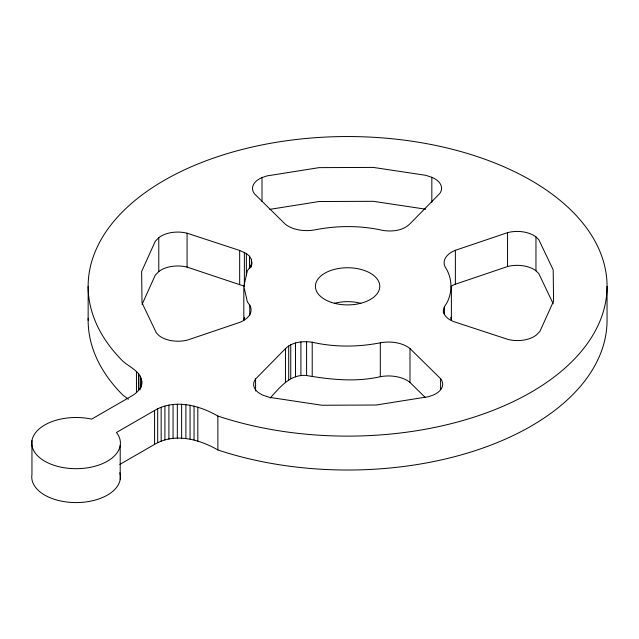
<?xml version="1.0" encoding="UTF-8"?>
<svg xmlns="http://www.w3.org/2000/svg" width="639" height="639" viewBox="0 0 639 639"><rect width="100%" height="100%" fill="white"/><g stroke="black" fill="none" stroke-linecap="round" stroke-linejoin="round"><path stroke-width="0.96" d="M31.95 440.614A44.339 25.6 0 0 0 83.35 468.339A44.339 25.6 0 0 0 116.442 432.499L154.582 410.478C174.431 398.72 199.16 405.198 217.875 416.053A259.45 149.79 0 0 0 603.112 312.343A259.45 149.79 0 0 0 302.543 138.815A259.45 149.79 0 0 0 122.904 361.227C129.685 367.321 142.513 372.202 141.706 383.352C140.892 389.375 135.931 393.744 130.859 396.484L91.641 419.128A44.339 25.6 0 0 0 31.95 440.614L31.95 474.505A44.339 25.6 0 0 0 77.583 502.566A44.339 25.6 0 0 0 119.812 472.788M243.818 286.328L247.357 270.824L250.807 265.904L251.806 262.661L251.375 259.37L249.522 256.255L246.366 253.507L239.673 250.448L187.075 233.195A23.347 13.483 0 0 0 158.776 237.692L155.293 241.23L141.634 271.503L142.002 302.79L156.387 332.951L159.231 335.747A23.347 13.483 0 0 0 187.634 340.02L239.817 322.352A26.199 15.128 0 0 0 249.777 305.218L247.357 301.84L243.818 286.328L243.818 320.227L244.481 317.319M443.386 310.003C443.322 316.617 449.92 320.514 455.519 322.208L508.117 339.461A23.347 13.483 0 0 0 536.417 334.964L539.899 331.425L553.566 301.153L553.19 269.874L538.813 239.713L535.961 236.909A23.347 13.483 0 0 0 507.558 232.636L455.375 250.312A26.199 15.128 0 0 0 445.415 267.445C452.771 278.324 452.771 294.339 445.415 305.218C443.706 307.399 443.154 310.274 443.386 312.99M142.034 304.507L155.293 275.129L158.776 271.591A23.347 13.483 0 0 1 187.075 267.094L244.37 286.224L244.37 252.325M255.568 390.972L255.568 379.007L285.457 348.638C292.39 341.841 303.046 340.875 312.215 342.216C334.437 347.304 358 347.185 380.309 342.808A26.199 15.128 0 0 1 409.99 348.559L440.598 378.679L440.598 389.646M270.161 398.073C279.778 387.426 290.425 373.775 306.592 375.524C330.882 379.67 355.987 382.266 380.309 376.698A26.199 15.128 0 0 1 409.99 382.449L425.294 397.514M119.828 464.433L154.582 444.377C174.431 432.619 199.16 439.089 217.875 449.952A259.45 149.79 0 0 0 607.05 320.227L607.05 286.328M261.998 177.578L266.854 175.933L319.093 167.634L373.272 167.418L425.71 175.302L431.836 177.315A23.347 13.483 0 0 1 439.632 193.657L409.743 224.025C402.754 230.791 392.186 231.813 382.985 230.447C360.763 225.359 337.192 225.479 314.883 229.856A26.199 15.128 0 0 1 285.21 224.105L254.602 193.976A23.347 13.483 0 0 1 261.998 177.578L261.998 201.501M451.158 286.312A26.199 15.128 0 0 1 455.375 284.203L507.558 266.535A23.347 13.483 0 0 1 535.961 270.808L538.813 273.604L553.19 303.765M269.81 209.36L319.093 201.525L373.272 201.309L425.71 209.201M128.415 399.263L122.904 395.126A259.45 149.79 0 0 1 88.166 318.286M450.719 317.319L451.382 320.227L451.382 286.328M535.961 236.909L535.961 270.808M507.558 232.636L507.558 266.535M455.375 250.312L455.375 284.203M444.393 306.76L444.393 314.731M431.836 177.315L431.836 202.236M409.99 348.559L409.99 382.449M380.309 342.808L380.309 376.698M312.215 342.216L312.215 376.107M306.592 341.633L306.592 375.524M300.905 341.889L300.905 375.78M295.506 342.959L295.506 376.85M290.745 344.772L290.745 378.671M288.7 345.931L288.7 379.822M285.457 348.638L285.457 382.537M251.806 262.661L251.806 264.65M251.375 259.37L251.375 266.351M250.807 265.904L250.807 267.893M249.777 305.218L249.777 315.187M249.522 256.255L249.522 268.22M246.366 253.507L246.366 275.441M239.673 250.448L239.673 284.347M217.875 416.053L217.875 449.952M197.818 407.251L197.818 441.142M194.056 406.045L194.056 439.944M190.063 405.134L190.063 439.025M187.075 233.195L187.075 267.094M185.893 404.519L185.893 438.41M181.628 404.207L181.628 438.106M177.322 404.215L177.322 438.106M173.065 404.535L173.065 438.426M168.904 405.158L168.904 439.057M164.91 406.084L164.91 439.983M161.156 407.291L161.156 441.19M158.776 237.692L158.776 271.591M157.689 408.768L157.689 442.659M154.582 410.478L154.582 444.377M141.722 380.868L141.722 384.854M141.187 378.408L141.187 387.378M140.117 376.004L140.117 389.958M138.535 373.695L138.535 390.637M136.458 371.523L136.458 392.458M120.204 445.567L120.204 479.466M88.15 286.328L88.15 320.227M440.598 378.679A23.347 13.483 0 0 1 433.194 395.086L428.346 396.723L376.107 405.03L321.92 405.246L269.49 397.354L263.356 395.341A23.347 13.483 0 0 1 255.568 379.007M334.317 303.309A32.174 18.571 0 0 1 360.883 303.309M331.513 302.415A32.174 18.571 0 0 0 379.774 286.328A32.174 18.571 0 0 0 331.513 270.241A32.174 18.571 0 0 0 331.513 302.415"/></g></svg>
